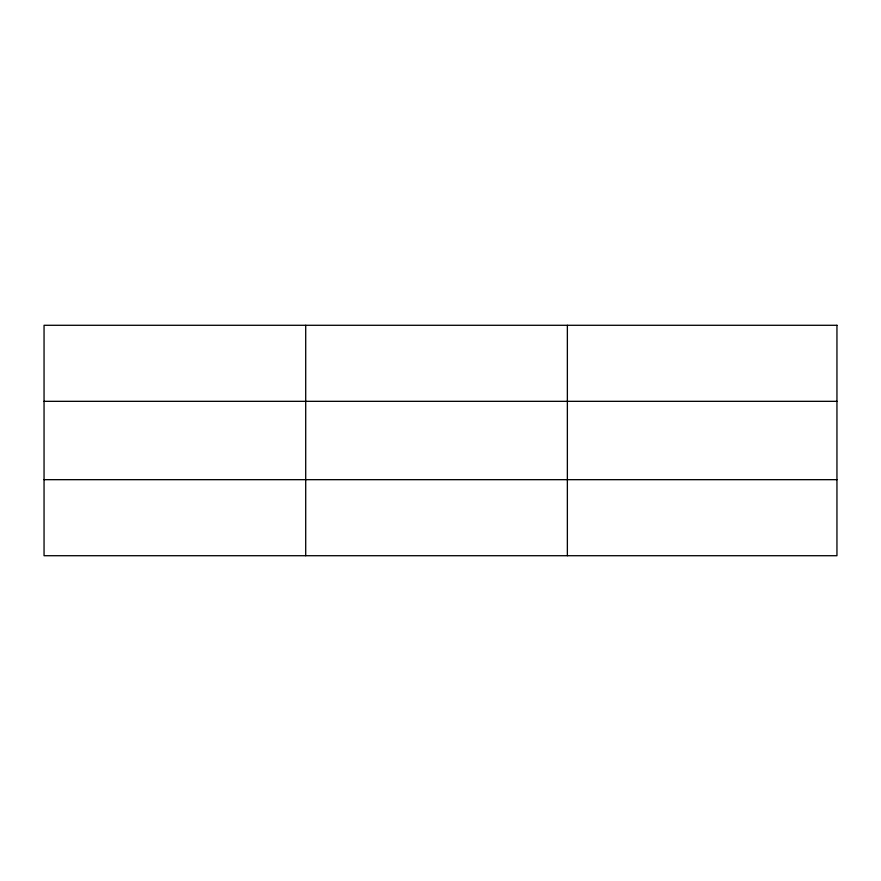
<?xml version="1.0" encoding="UTF-8"?>
<svg xmlns="http://www.w3.org/2000/svg" width="881" height="881" viewBox="0 0 881 881"><rect width="100%" height="100%" fill="white"/><g stroke="black" fill="none" stroke-linecap="round" stroke-linejoin="round"><path stroke-width="1.32" d="M305.707 325.287L305.707 555.713M567.364 325.287L567.364 555.713M44.05 401.329L836.95 401.329M44.05 479.671L836.95 479.671M836.95 325.287L836.95 555.713L44.05 555.713L44.05 325.287L836.95 325.287"/></g></svg>
